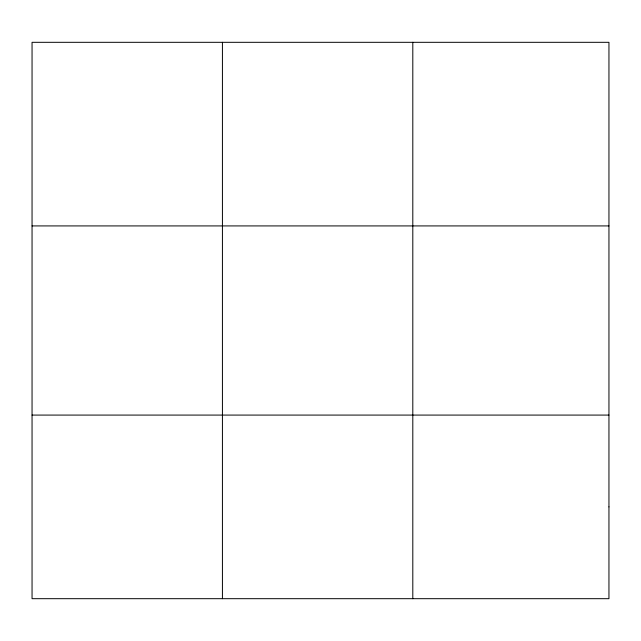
<?xml version="1.0" encoding="UTF-8"?>
<svg xmlns="http://www.w3.org/2000/svg" width="641" height="641" viewBox="0 0 641 641"><rect width="100%" height="100%" fill="white"/><g stroke="black" fill="none" stroke-linecap="round" stroke-linejoin="round"><path stroke-width="0.96" d="M222.427 42.314L222.427 598.686M412.804 42.314L412.804 598.686M32.05 225.92L608.95 225.92M32.05 415.08L608.95 415.08M608.95 506.887L608.95 598.686L32.05 598.686L32.05 42.314L608.95 42.314L608.95 506.887"/></g></svg>
